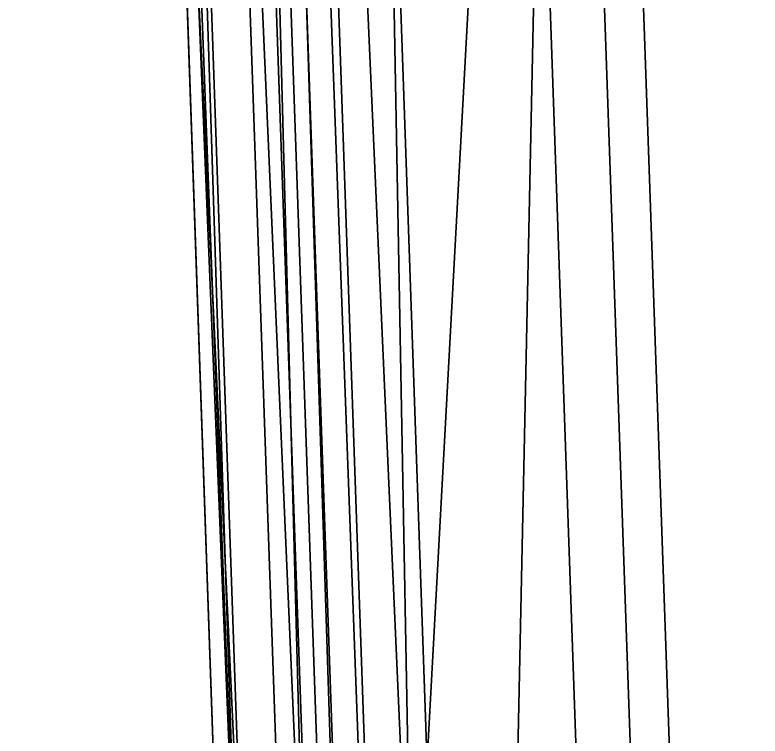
# Model space of a CAD drawing. Extents: x -11.8 to 11.8, y -23.6 to 0.1.
# Drawn here: x -11.75 to -10.934, y -6.077 to -5.286 of the extents above; entities that cross this region are included whole.
import ezdxf

# ---------------------------------------------------------------- set-up
doc = ezdxf.new("R2010")
doc.units = 0
doc.header["$MEASUREMENT"] = 0
doc.layers.add('METALICO', color=253, linetype='CONTINUOUS')

msp = doc.modelspace()

# ---------------------------------------------------------------- linework, layer by layer
at = {"layer": 'METALICO'}
for points in [[(-11.6362, -3.12681, 11.13651), (-11.75, 0.13192, 11.2503), (-11.50336, -6.38962, 11.15877)], [(-11.75, 0.13192, 11.2503), (-11.71492, 0.13192, 11.4343), (-11.50336, -6.38962, 11.15877)], [(-11.75, 0.13192, 11.2503), (-11.75, 0.13192, 0), (-11.52241, -6.38553, 11.02271)], [(-11.75, 0.13192, 0), (-11.75, 0.13192, -11.2503), (-11.52241, -6.38553, -11.02271)], [(-11.52241, -6.38553, -11.02271), (-11.52241, -6.38553, 0), (-11.75, 0.13192, 0)], [(-11.52241, -6.38553, 0), (-11.52241, -6.38553, 11.02271), (-11.75, 0.13192, 0)], [(-11.71492, 0.13192, 11.4343), (-11.60368, 0.13192, 11.60368), (-11.43023, -6.3924, 11.31139)], [(-11.43023, -6.3924, 11.31139), (-11.50336, -6.38962, 11.15877), (-11.71492, 0.13192, 11.4343)], [(-11.60368, 0.13192, 11.60368), (-11.4343, 0.13192, 11.71492), (-11.31389, -6.39242, 11.42844)], [(-11.31389, -6.39242, 11.42844), (-11.36273, -6.39273, 11.38847), (-11.60368, 0.13192, 11.60368)], [(-11.36273, -6.39273, 11.38847), (-11.39489, -6.39271, 11.35569), (-11.60368, 0.13192, 11.60368)], [(-11.39489, -6.39271, 11.35569), (-11.43023, -6.3924, 11.31139), (-11.60368, 0.13192, 11.60368)], [(-11.31389, -6.39242, 11.42844), (-11.4343, 0.13192, 11.71492), (-11.13651, -3.12681, 11.6362)], [(0, 0.13192, 11.75), (-11.25031, 0.13192, 11.75), (-11.02271, -6.38553, 11.52241)], [(-11.02271, -6.38553, 11.52241), (0, -6.38553, 11.52241), (0, 0.13192, 11.75)], [(-11.61035, -3.1083, -11.29779), (-11.49574, -6.39021, -11.18318), (-11.45349, -6.39195, -11.27542), (-11.5681, -3.11005, -11.39002)], [(-11.49574, -6.39021, -11.18318), (-11.61035, -3.1083, -11.29779), (-11.59827, -4.21305, -11.09858)], [(-11.5681, -3.11005, -11.39002), (-11.45349, -6.39195, -11.27542), (-11.42458, -6.39247, -11.31919), (-11.53919, -3.11057, -11.4338)], [(-11.53919, -3.11057, -11.4338), (-11.42458, -6.39247, -11.31919), (-11.40876, -6.39263, -11.33951), (-11.52337, -3.11072, -11.45412)], [(-11.52337, -3.11072, -11.45412), (-11.40876, -6.39263, -11.33951), (-11.39128, -6.39272, -11.35969), (-11.50588, -3.11082, -11.47429)], [(-11.50588, -3.11082, -11.47429), (-11.39128, -6.39272, -11.35969), (-11.35642, -6.39271, -11.39424), (-11.47103, -3.11081, -11.50884)], [(-11.47103, -3.11081, -11.50884), (-11.35642, -6.39271, -11.39424), (-11.28832, -6.39213, -11.44565), (-11.40292, -3.11022, -11.56025)], [(-11.40292, -3.11022, -11.56025), (-11.28832, -6.39213, -11.44565), (-11.12469, -6.38872, -11.51176), (-11.2393, -3.10682, -11.62637)], [(-11.2393, -3.10682, -11.62637), (-11.12469, -6.38872, -11.51176), (-11.06544, -6.38696, -11.52052), (-11.18004, -3.10505, -11.63513)], [(-11.18004, -3.10505, -11.63513), (-11.06544, -6.38696, -11.52052), (-11.02271, -6.38553, -11.52241), (-11.13732, -3.10363, -11.63701)], [(-11.52241, -6.38553, 11.02271), (-11.6362, -3.12681, 11.13651), (-11.50336, -6.38962, 11.15877)], [(-11.2051, -6.39069, 11.48771), (-11.31389, -6.39242, 11.42844), (-11.13651, -3.12681, 11.6362)], [(-11.13651, -3.12681, 11.6362), (-11.02271, -6.38553, 11.52241), (-11.2051, -6.39069, 11.48771)], [(-11.02271, -6.38553, -11.52241), (-11.13651, -3.12681, -11.6362), (-10.17044, -4.98553, -11.57129)], [(-11.59827, -4.21305, -11.09858), (-11.52241, -6.38553, -11.02271), (-11.49574, -6.39021, -11.18318)], [(-10.17044, -4.98553, -11.57129), (-10.01807, -5.32775, -11.55934), (-11.02271, -6.38553, -11.52241)], [(-10.01807, -5.32775, -11.55934), (-9.67075, -5.46808, -11.55444), (-11.02271, -6.38553, -11.52241)], [(-7.34847, -6.38553, -11.52241), (-11.02271, -6.38553, -11.52241), (-9.67075, -5.46808, -11.55444)]]:
    msp.add_3dface(points, dxfattribs=at)

doc.saveas('drawing.dxf')
